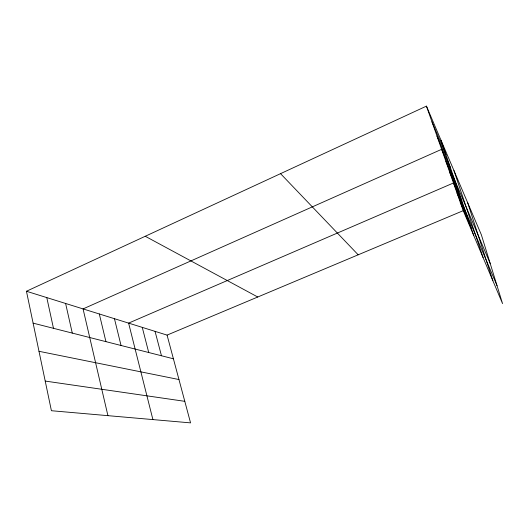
<?xml version="1.0" encoding="UTF-8"?>
<svg xmlns="http://www.w3.org/2000/svg" width="529" height="529" viewBox="0 0 529 529"><rect width="100%" height="100%" fill="white"/><g stroke="black" fill="none" stroke-linecap="round" stroke-linejoin="round"><path stroke-width="0.79" d="M26.45 291.254L167.071 335.108L190.559 422.876L51.412 410.722L26.45 291.254L426.447 106.124L481.377 234.836L502.55 303.613L463.232 210.674L426.447 106.124M167.071 335.108L463.232 210.674M45.216 381.072L184.793 401.326M39.001 351.302L178.961 379.544M33.115 323.146L173.406 358.788M145.25 236.271L257.755 297.007M280.542 173.651L358.179 254.806M431.968 121.822L445.96 154.647M437.014 136.165L450.47 167.772M490.224 263.568L441.642 149.317L83.066 308.91L107.923 415.655M445.901 161.431L458.398 190.85M449.842 172.613L461.903 201.046M497.022 285.647L453.485 182.974L128.607 323.113L152.901 419.583M456.97 192.88L468.244 219.495M460.21 202.091L471.127 227.873M441.014 140.258L473.805 235.663M453.935 170.53L483.089 257.623M467.649 202.673L492.863 280.72M155.057 331.359L161.464 355.752M142.261 327.372L148.735 352.519M114.449 318.696L121.035 345.483M99.307 313.975L105.932 341.648M65.609 303.467L72.288 333.098M46.79 297.596L53.475 328.317"/></g></svg>
